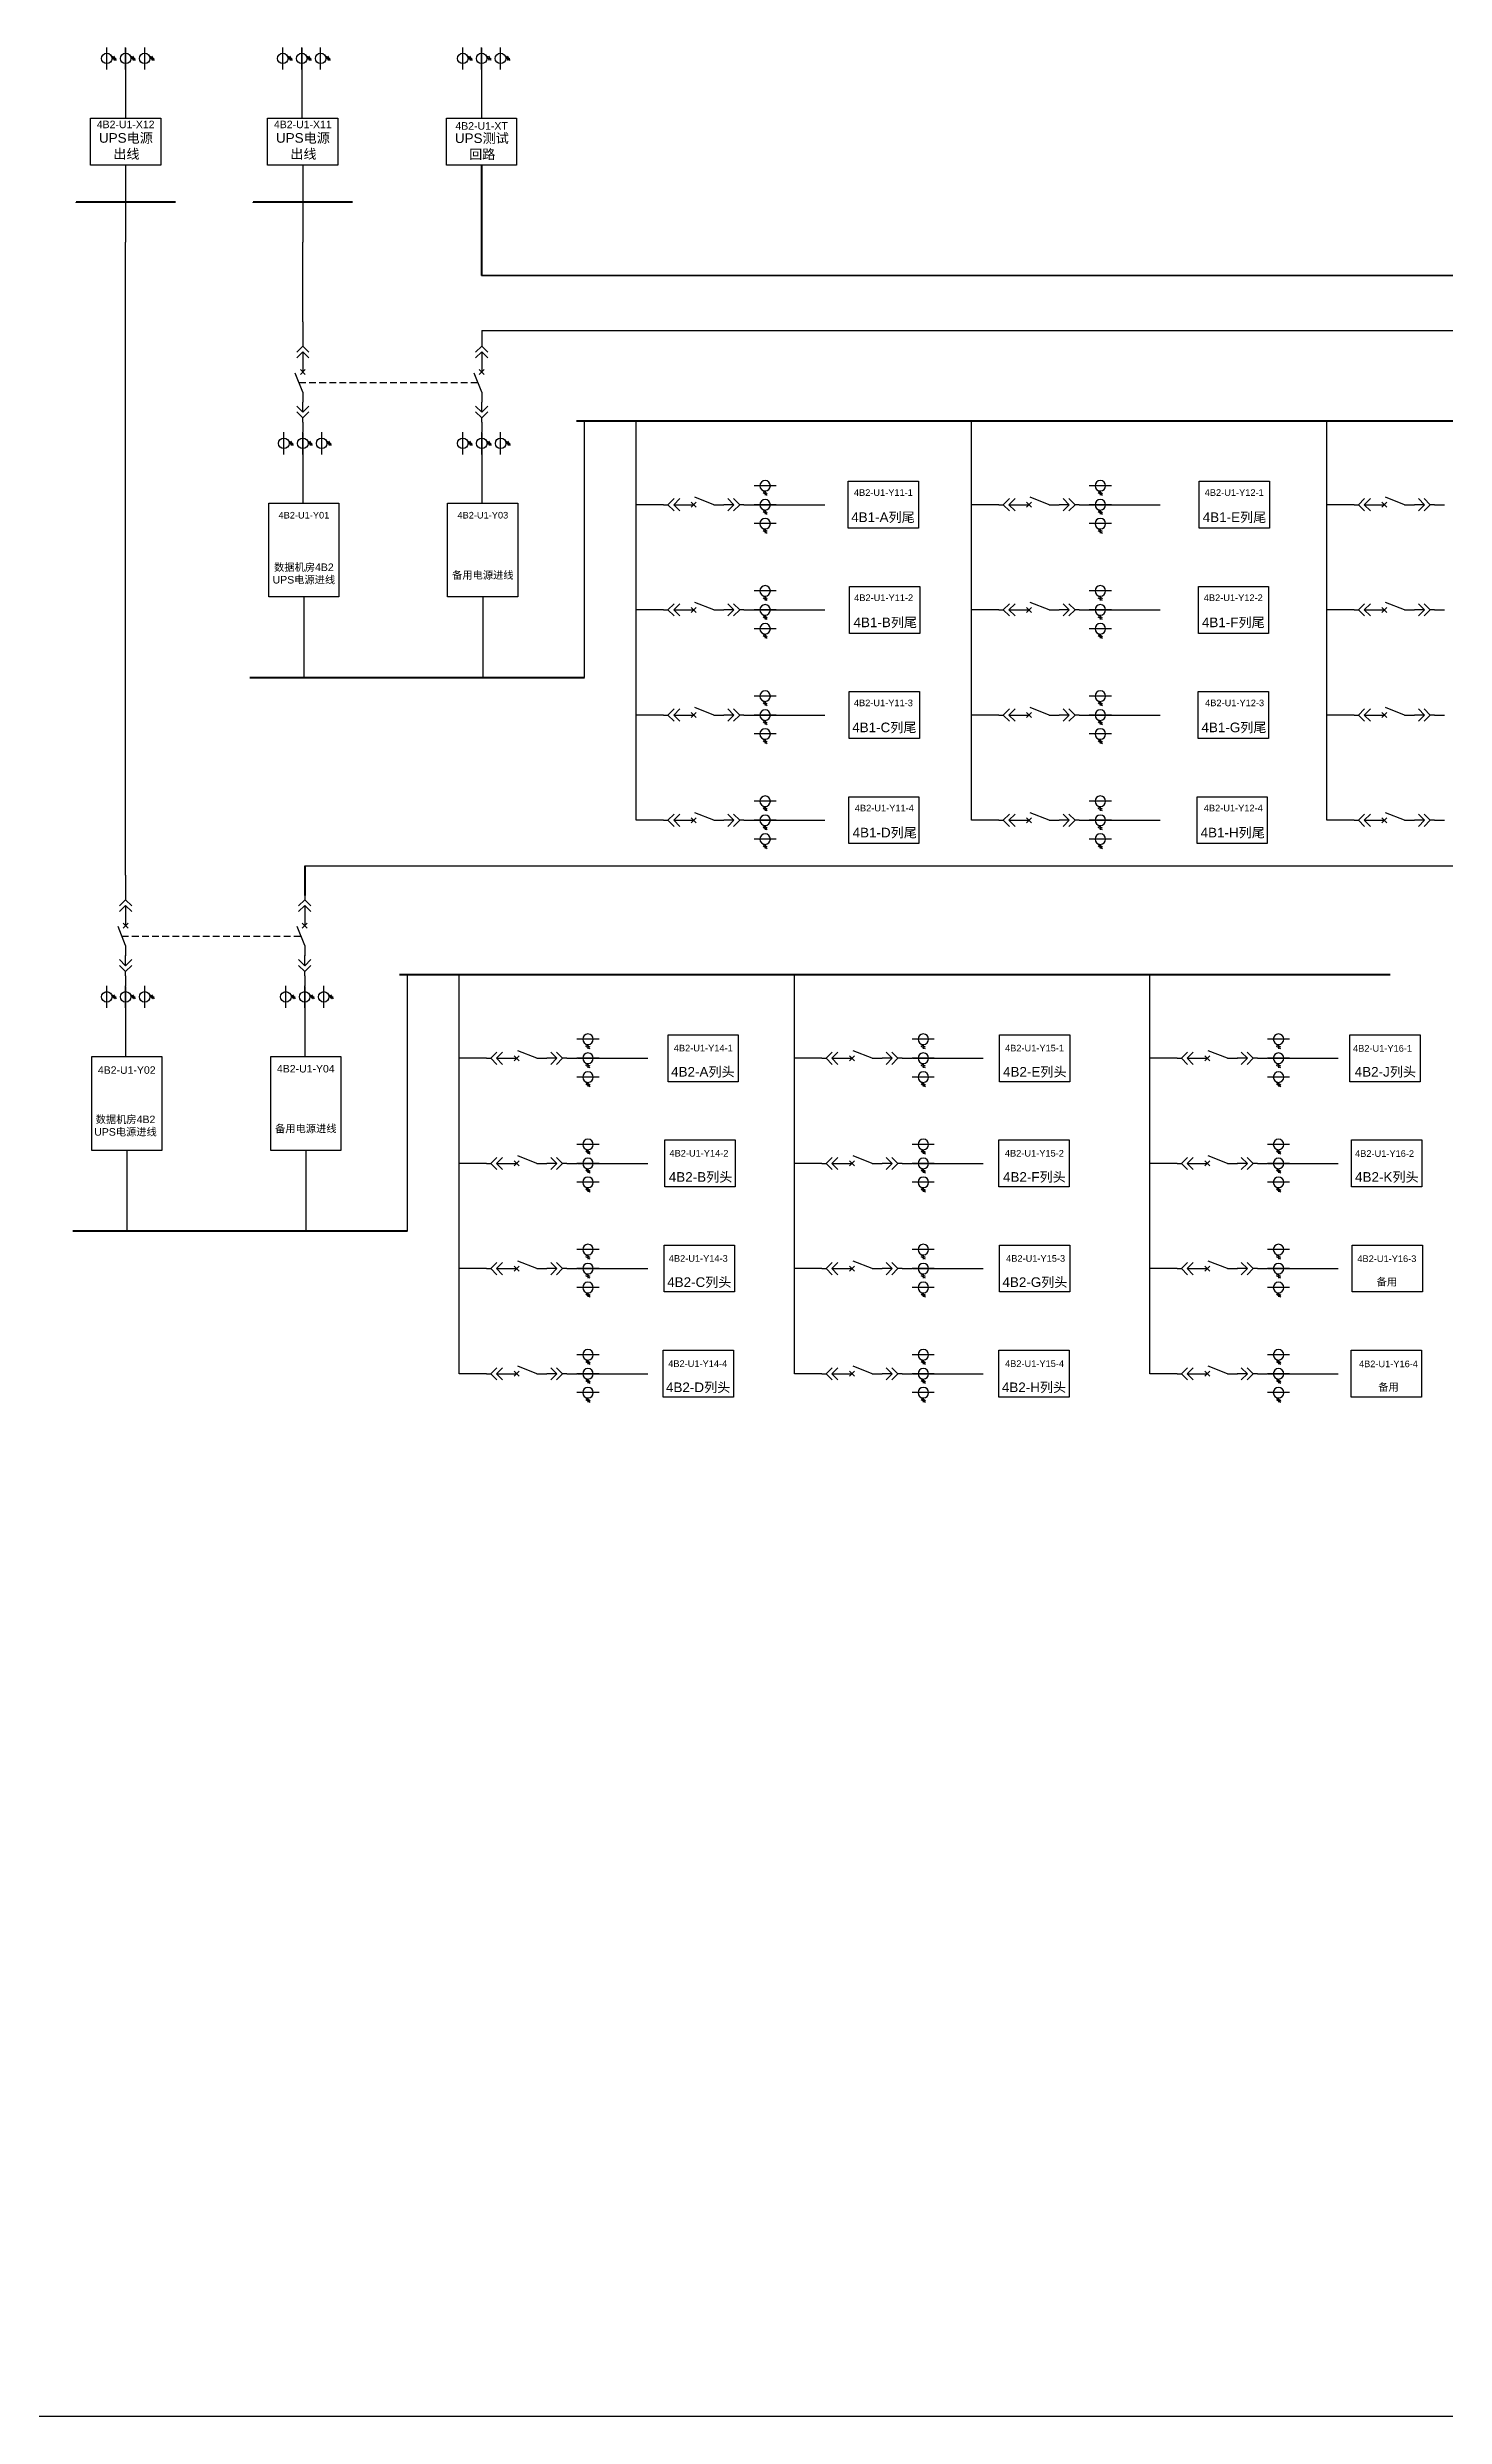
# Model space of a CAD drawing. Header units: millimetres. Extents: x 65 to 419, y 27 to 342.
# Drawn here: x 150.4 to 254, y 27.3 to 203 of the extents above; entities that cross this region are included whole.
import ezdxf
from ezdxf.enums import TextEntityAlignment as Align

# ---------------------------------------------------------------- set-up
doc = ezdxf.new("R2010")
doc.units = ezdxf.units.MM
doc.linetypes.add('HIDDEN', pattern=[0.375, 0.25, -0.125])
doc.styles.get("Standard").update_dxf_attribs({"font": 'arial.ttf'})

# ---------------------------------------------------------------- blocks, each defined once
blk = doc.blocks.new('A$C03DD39B5')
for p, q in [((417, 475), (283, 392)), ((417, 422), (283, 339)), ((350, 333), (350, 467))]:
    blk.add_line(p, q)
blk.add_lwpolyline([(700, 167), (0, 167)])
blk.add_circle((350, 167), 167)
blk = doc.blocks.new('DYDQAA05')
at = {"color": 0}
blk.add_lwpolyline([(0, 0), (0, -7)], dxfattribs=at)
blk = doc.blocks.new('DYDQAA03')
at = {"color": 0}
for points in [[(0, 0), (0, -1.5)], [(-2.12, -3.62), (0, -1.5)], [(-2.12, -5.62), (0, -3.5)], [(2.12, -3.62), (0, -1.5)], [(2.12, -5.62), (0, -3.5)], [(0, -3.5), (0, -7)]]:
    blk.add_lwpolyline(points, dxfattribs=at)
blk = doc.blocks.new('DYDQAA09')
at = {"color": 0}
blk.add_lwpolyline([(0, 0), (0, -3.5)], dxfattribs=at)
blk.add_lwpolyline([(0, 0), (0, -3.5)], dxfattribs=at)
blk.add_lwpolyline([(0, 0), (0, -3.5)], dxfattribs=at)
blk.add_lwpolyline([(0, 0), (0, -3.5)], dxfattribs=at)
blk.add_lwpolyline([(0, 0), (0, -3.5)], dxfattribs=at)
blk.add_lwpolyline([(0, 0), (0, -3.5)], dxfattribs=at)
blk.add_lwpolyline([(0, 0), (0, -3.5)], dxfattribs=at)
blk.add_lwpolyline([(0, 0), (0, -3.5)], dxfattribs=at)
blk.add_lwpolyline([(0, 0), (0, -3.5)], dxfattribs=at)
blk = doc.blocks.new('DYDQ0201')
at = {"color": 0}
for points in [[(0.86, -0.86), (-0.86, 0.86)], [(-0.86, -0.86), (0.86, 0.86)], [(0, -7), (-2.61, -0.37)]]:
    blk.add_lwpolyline(points, dxfattribs=at)
blk = doc.blocks.new('DYDQAA04')
at = {"color": 0}
for points in [[(0, -3.5), (0, 0)], [(-2.12, -1.38), (0, -3.5)], [(-2.12, -3.38), (0, -5.5)], [(2.12, -1.38), (0, -3.5)], [(2.12, -3.38), (0, -5.5)], [(0, -7), (0, -5.5)]]:
    blk.add_lwpolyline(points, dxfattribs=at)

msp = doc.modelspace()

# ---------------------------------------------------------------- linework, layer by layer
for p, q in [((156.19, 203, -11062.21), (156.19, 201.36, -11062.21)), ((169.25, 203, -11062.21), (169.25, 201.36, -11062.21)), ((182.59, 203, -11062.21), (182.59, 201.36, -11062.21)), ((156.19, 201.36, -11062.21), (156.19, 197.79, -11062.21)), ((169.25, 201.36, -11062.21), (169.25, 197.79, -11062.21)), ((182.59, 201.36, -11062.21), (182.59, 197.79, -11062.21)), ((156.19, 194.31, -11062.21), (156.19, 188.59, -11062.21)), ((169.33, 194.31, -11093.7), (169.33, 188.59, -11093.7)), ((156.19, 141.64, -12148.29), (156.19, 188.59, -11062.21)), ((169.33, 182.69, -12476.98), (169.33, 188.59, -11093.7)), ((169.33, 174.45, -10275.76), (169.33, 172.81, -10275.76)), ((190.23, 156.31, -9835.7), (190.23, 175.34, 14389.02)), ((194.05, 161.32, 14043.2), (194.05, 175.34, 14389.02)), ((218.92, 161.32, 14043.2), (218.92, 175.34, 14389.02)), ((245.27, 161.32, 14043.2), (245.27, 175.34, 14389.02)), ((169.33, 172.81, -10275.76), (169.33, 169.24, -10275.76)), ((196.09, 169.12, 12659.92), (194.05, 169.12, 13351.56)), ((202.84, 169.12, 14861.13), (204.48, 169.12, 14861.13)), ((204.48, 169.12, 14861.13), (208.04, 169.12, 14861.13)), ((220.96, 169.12, 12659.92), (218.92, 169.12, 13351.56)), ((227.71, 169.12, 14861.13), (229.35, 169.12, 14861.13)), ((229.35, 169.12, 14861.13), (232.91, 169.12, 14861.13)), ((247.31, 169.12, 12659.92), (245.27, 169.12, 13351.56)), ((169.41, 162.29, -10307.25), (169.41, 156.31, -9835.7)), ((196.09, 161.32, 14043.2), (194.05, 161.32, 14043.2)), ((194.05, 153.52, 14734.83), (194.05, 161.32, 14043.2)), ((202.84, 161.32, 16244.41), (204.48, 161.32, 16244.41)), ((204.48, 161.32, 16244.41), (208.04, 161.32, 16244.41)), ((220.96, 161.32, 14043.2), (218.92, 161.32, 14043.2)), ((218.92, 153.52, 14734.83), (218.92, 161.32, 14043.2)), ((227.71, 161.32, 16244.41), (229.35, 161.32, 16244.41)), ((229.35, 161.32, 16244.41), (232.91, 161.32, 16244.41)), ((247.31, 161.32, 14043.2), (245.27, 161.32, 14043.2)), ((245.27, 153.52, 14734.83), (245.27, 161.32, 14043.2)), ((196.09, 153.52, 14734.83), (194.05, 153.52, 14734.83)), ((194.05, 145.72, 15426.47), (194.05, 153.52, 14734.83)), ((202.84, 153.52, 16936.05), (204.48, 153.52, 16936.05)), ((204.48, 153.52, 16936.05), (208.04, 153.52, 16936.05)), ((220.96, 153.52, 14734.83), (218.92, 153.52, 14734.83)), ((218.92, 145.72, 15426.47), (218.92, 153.52, 14734.83)), ((227.71, 153.52, 16936.05), (229.35, 153.52, 16936.05)), ((229.35, 153.52, 16936.05), (232.91, 153.52, 16936.05)), ((247.31, 153.52, 14734.83), (245.27, 153.52, 14734.83)), ((245.27, 145.72, 15426.47), (245.27, 153.52, 14734.83)), ((196.09, 145.72, 15426.47), (194.05, 145.72, 15426.47)), ((202.84, 145.72, 17627.69), (204.48, 145.72, 17627.69)), ((204.48, 145.72, 17627.69), (208.04, 145.72, 17627.69)), ((220.96, 145.72, 15426.47), (218.92, 145.72, 15426.47)), ((227.71, 145.72, 17627.69), (229.35, 145.72, 17627.69)), ((229.35, 145.72, 17627.69), (232.91, 145.72, 17627.69)), ((247.31, 145.72, 15426.47), (245.27, 145.72, 15426.47)), ((177.1, 115.26, -9507.02), (177.1, 134.29, 14717.7)), ((180.92, 120.27, 14371.88), (180.92, 134.29, 14717.7)), ((205.79, 120.27, 14371.88), (205.79, 134.29, 14717.7)), ((232.14, 120.27, 14371.88), (232.14, 134.29, 14717.7)), ((156.19, 133.4, -9947.08), (156.19, 131.76, -9947.08)), ((156.19, 131.76, -9947.08), (156.19, 128.2, -9947.08)), ((182.95, 128.07, 12988.6), (180.92, 128.07, 13680.24)), ((189.7, 128.07, 15189.82), (191.34, 128.07, 15189.82)), ((191.34, 128.07, 15189.82), (194.91, 128.07, 15189.82)), ((207.82, 128.07, 12988.6), (205.79, 128.07, 13680.24)), ((214.57, 128.07, 15189.82), (216.21, 128.07, 15189.82)), ((216.21, 128.07, 15189.82), (219.78, 128.07, 15189.82)), ((234.17, 128.07, 12988.6), (232.14, 128.07, 13680.24)), ((240.92, 128.07, 15189.82), (242.56, 128.07, 15189.82)), ((242.56, 128.07, 15189.82), (246.13, 128.07, 15189.82)), ((156.27, 121.24, -9978.57), (156.27, 115.26, -9507.02)), ((182.95, 120.27, 14371.88), (180.92, 120.27, 14371.88)), ((180.92, 112.47, 15063.52), (180.92, 120.27, 14371.88)), ((189.7, 120.27, 16573.09), (191.34, 120.27, 16573.09)), ((191.34, 120.27, 16573.09), (194.91, 120.27, 16573.09)), ((207.82, 120.27, 14371.88), (205.79, 120.27, 14371.88)), ((205.79, 112.47, 15063.52), (205.79, 120.27, 14371.88)), ((214.57, 120.27, 16573.09), (216.21, 120.27, 16573.09)), ((216.21, 120.27, 16573.09), (219.78, 120.27, 16573.09)), ((234.17, 120.27, 14371.88), (232.14, 120.27, 14371.88)), ((232.14, 112.47, 15063.52), (232.14, 120.27, 14371.88)), ((240.92, 120.27, 16573.09), (242.56, 120.27, 16573.09)), ((242.56, 120.27, 16573.09), (246.13, 120.27, 16573.09)), ((182.95, 112.47, 15063.52), (180.92, 112.47, 15063.52)), ((180.92, 104.67, 15755.15), (180.92, 112.47, 15063.52)), ((189.7, 112.47, 17264.73), (191.34, 112.47, 17264.73)), ((191.34, 112.47, 17264.73), (194.91, 112.47, 17264.73)), ((207.82, 112.47, 15063.52), (205.79, 112.47, 15063.52)), ((205.79, 104.67, 15755.15), (205.79, 112.47, 15063.52)), ((214.57, 112.47, 17264.73), (216.21, 112.47, 17264.73)), ((216.21, 112.47, 17264.73), (219.78, 112.47, 17264.73)), ((234.17, 112.47, 15063.52), (232.14, 112.47, 15063.52)), ((232.14, 104.67, 15755.15), (232.14, 112.47, 15063.52)), ((240.92, 112.47, 17264.73), (242.56, 112.47, 17264.73)), ((242.56, 112.47, 17264.73), (246.13, 112.47, 17264.73)), ((182.95, 104.67, 15755.15), (180.92, 104.67, 15755.15)), ((189.7, 104.67, 17956.37), (191.34, 104.67, 17956.37)), ((191.34, 104.67, 17956.37), (194.91, 104.67, 17956.37)), ((207.82, 104.67, 15755.15), (205.79, 104.67, 15755.15)), ((214.57, 104.67, 17956.37), (216.21, 104.67, 17956.37)), ((216.21, 104.67, 17956.37), (219.78, 104.67, 17956.37)), ((234.17, 104.67, 15755.15), (232.14, 104.67, 15755.15)), ((240.92, 104.67, 17956.37), (242.56, 104.67, 17956.37)), ((242.56, 104.67, 17956.37), (246.13, 104.67, 17956.37))]:
    msp.add_line(p, q)
at = {"color": 6, "lineweight": 40}
msp.add_line((182.59, 194.31, -11094.72), (182.59, 186.12, -13169.63), dxfattribs=at)
at = {"color": 6, "lineweight": 35}
msp.add_line((182.59, 186.12, -11786.36), (402.17, 186.12, -11786.36), dxfattribs=at)
at = {"color": 5}
for p, q in [((182.6, 182.03, -14521.43), (182.6, 181.2, -12476.98)), ((182.6, 174.45, -10275.76), (182.6, 172.81, -10275.76)), ((182.6, 172.81, -10275.76), (182.6, 169.24, -10275.76)), ((182.68, 162.29, -10307.25), (182.68, 156.31, -9835.7)), ((169.47, 133.4, -8342.69), (169.47, 131.76, -8342.69)), ((169.47, 131.76, -8342.69), (169.47, 128.2, -8342.69)), ((169.55, 121.24, -8374.18), (169.55, 115.26, -7902.63))]:
    msp.add_line(p, q, dxfattribs=at)
at = {"color": 3, "lineweight": 30}
for p, q in [((182.6, 182.03, -13499.2), (301.76, 182.03, -24438.63)), ((169.47, 142.33, -13280), (309.69, 142.33, -23197.2))]:
    msp.add_line(p, q, dxfattribs=at)
at = {"linetype": 'HIDDEN', "ltscale": 2}
for p, q in [((169.05, 178.18, -12476.98), (182.33, 178.18, -12476.98)), ((155.91, 137.13, -10543.91), (169.2, 137.13, -10543.91))]:
    msp.add_line(p, q, dxfattribs=at)
at = {"color": 1, "lineweight": 40}
for p, q in [((189.62, 175.34, 14389.02), (263.11, 175.34, 14389.02)), ((176.49, 134.29, 14717.7), (249.97, 134.29, 14717.7))]:
    msp.add_line(p, q, dxfattribs=at)
at = {"lineweight": 40}
for p, q in [((165.41, 156.31, -9835.7), (190.23, 156.31, -9835.7)), ((152.28, 115.26, -9507.02), (177.1, 115.26, -9507.02))]:
    msp.add_line(p, q, dxfattribs=at)
at = {"color": 5, "lineweight": 40}
msp.add_line((169.47, 142.33, -13280), (169.47, 140.15, -10543.91), dxfattribs=at)
at = {"color": 1, "lineweight": 30, "ltscale": 0.002916}
msp.add_lwpolyline([(64.87, 342.33), (419.07, 342.33), (419.07, 27.33), (64.87, 27.33)], close=True, dxfattribs=at)
for points, elevation in [([(153.59, 197.79), (158.8, 197.79), (158.8, 194.31), (153.59, 194.31)], -11062.21), ([(166.72, 197.79), (171.93, 197.79), (171.93, 194.31), (166.72, 194.31)], -11093.7), ([(209.78, 170.86), (214.99, 170.86), (214.99, 167.38), (209.78, 167.38)], 14861.13), ([(235.81, 170.86), (241.02, 170.86), (241.02, 167.38), (235.81, 167.38)], 14861.13), ([(166.8, 169.24), (172.01, 169.24), (172.01, 162.29), (166.8, 162.29)], -10307.25), ([(209.87, 163.06), (215.08, 163.06), (215.08, 159.58), (209.87, 159.58)], 16244.41), ([(235.75, 163.06), (240.96, 163.06), (240.96, 159.58), (235.75, 159.58)], 16244.41), ([(209.86, 155.26), (215.07, 155.26), (215.07, 151.78), (209.86, 151.78)], 16936.05), ([(235.74, 155.26), (240.95, 155.26), (240.95, 151.78), (235.74, 151.78)], 16936.05), ([(209.82, 147.46), (215.02, 147.46), (215.02, 143.99), (209.82, 143.99)], 17627.69), ([(235.65, 147.46), (240.86, 147.46), (240.86, 143.99), (235.65, 143.99)], 17627.69), ([(196.43, 129.81), (201.63, 129.81), (201.63, 126.33), (196.43, 126.33)], 15189.82), ([(221.01, 129.81), (226.22, 129.81), (226.22, 126.33), (221.01, 126.33)], 15189.82), ([(246.99, 129.81), (252.2, 129.81), (252.2, 126.33), (246.99, 126.33)], 15189.82), ([(153.67, 128.2), (158.88, 128.2), (158.88, 121.24), (153.67, 121.24)], -9978.57), ([(196.18, 122.01), (201.39, 122.01), (201.39, 118.54), (196.18, 118.54)], 16573.09), ([(220.96, 122.01), (226.17, 122.01), (226.17, 118.54), (220.96, 118.54)], 16573.09), ([(247.11, 122.01), (252.32, 122.01), (252.32, 118.54), (247.11, 118.54)], 16573.09), ([(196.13, 114.21), (201.34, 114.21), (201.34, 110.74), (196.13, 110.74)], 17264.73), ([(221.01, 114.21), (226.21, 114.21), (226.21, 110.74), (221.01, 110.74)], 17264.73), ([(247.16, 114.21), (252.37, 114.21), (252.37, 110.74), (247.16, 110.74)], 17264.73), ([(196.06, 106.41), (201.27, 106.41), (201.27, 102.94), (196.06, 102.94)], 17956.37), ([(220.96, 106.41), (226.17, 106.41), (226.17, 102.94), (220.96, 102.94)], 17956.37), ([(247.08, 106.41), (252.29, 106.41), (252.29, 102.94), (247.08, 102.94)], 17956.37)]:
    msp.add_lwpolyline(points, close=True, dxfattribs=dict(elevation=elevation))
at = {"color": 1, "elevation": -11094.72}
msp.add_lwpolyline([(179.99, 197.79), (185.19, 197.79), (185.19, 194.31), (179.99, 194.31)], close=True, dxfattribs=at)
at = {"color": 1, "lineweight": 40, "ltscale": 100}
for points, elevation in [([(159.88, 191.56), (152.51, 191.56), (152.51, 191.56)], -21563.23), ([(173.01, 191.56), (165.64, 191.56), (165.64, 191.56)], -21594.72)]:
    msp.add_lwpolyline(points, dxfattribs=dict(at, elevation=elevation))
at = {"color": 5}
for points, elevation in [([(180.07, 169.24), (185.28, 169.24), (185.28, 162.29), (180.07, 162.29)], -10307.25), ([(166.95, 128.2), (172.16, 128.2), (172.16, 121.24), (166.95, 121.24)], -8374.18)]:
    msp.add_lwpolyline(points, close=True, dxfattribs=dict(at, elevation=elevation))

# ---------------------------------------------------------------- block references
at = {"linetype": 'Continuous', "yscale": 0.002338875, "zscale": 0.002338875}
for p, xscale, rotation in [((154.4, 203.04, -11062.21), 0.002338875, 270), ((155.8, 203.04, -11062.21), 0.002338875, 270), ((157.21, 203.04, -11062.21), 0.002338875, 270), ((167.45, 203.04, -11062.21), 0.002338875, 270), ((168.86, 203.04, -11062.21), 0.002338875, 270), ((170.26, 203.04, -11062.21), 0.002338875, 270), ((180.8, 203.04, -11062.21), 0.002338875, 270), ((182.2, 203.04, -11062.21), 0.002338875, 270), ((183.6, 203.04, -11062.21), 0.002338875, 270), ((167.53, 174.49, -10275.76), 0.002338875, 270), ((168.94, 174.49, -10275.76), 0.002338875, 270), ((170.34, 174.49, -10275.76), 0.002338875, 270), ((202.8, 170.92, 14861.13), -0.002338875, 180), ((227.66, 170.92, 14861.13), -0.002338875, 180), ((202.8, 169.51, 14861.13), -0.002338875, 180), ((227.66, 169.51, 14861.13), -0.002338875, 180), ((202.8, 168.11, 14861.13), -0.002338875, 180), ((227.66, 168.11, 14861.13), -0.002338875, 180), ((202.8, 163.12, 16244.41), -0.002338875, 180), ((202.8, 161.71, 16244.41), -0.002338875, 180), ((227.66, 163.12, 16244.41), -0.002338875, 180), ((227.66, 161.71, 16244.41), -0.002338875, 180), ((202.8, 160.31, 16244.41), -0.002338875, 180), ((227.66, 160.31, 16244.41), -0.002338875, 180), ((202.8, 155.32, 16936.05), -0.002338875, 180), ((227.66, 155.32, 16936.05), -0.002338875, 180), ((202.8, 153.91, 16936.05), -0.002338875, 180), ((227.66, 153.91, 16936.05), -0.002338875, 180), ((202.8, 152.51, 16936.05), -0.002338875, 180), ((227.66, 152.51, 16936.05), -0.002338875, 180), ((202.8, 147.52, 17627.69), -0.002338875, 180), ((202.8, 146.11, 17627.69), -0.002338875, 180), ((227.66, 147.52, 17627.69), -0.002338875, 180), ((227.66, 146.11, 17627.69), -0.002338875, 180), ((202.8, 144.71, 17627.69), -0.002338875, 180), ((227.66, 144.71, 17627.69), -0.002338875, 180), ((154.4, 133.44, -9947.08), 0.002338875, 270), ((155.8, 133.44, -9947.08), 0.002338875, 270), ((157.21, 133.44, -9947.08), 0.002338875, 270), ((189.66, 129.87, 15189.82), -0.002338875, 180), ((189.66, 128.46, 15189.82), -0.002338875, 180), ((214.53, 129.87, 15189.82), -0.002338875, 180), ((214.53, 128.46, 15189.82), -0.002338875, 180), ((240.88, 129.87, 15189.82), -0.002338875, 180), ((240.88, 128.46, 15189.82), -0.002338875, 180), ((189.66, 127.06, 15189.82), -0.002338875, 180), ((214.53, 127.06, 15189.82), -0.002338875, 180), ((240.88, 127.06, 15189.82), -0.002338875, 180), ((189.66, 122.07, 16573.09), -0.002338875, 180), ((214.53, 122.07, 16573.09), -0.002338875, 180), ((240.88, 122.07, 16573.09), -0.002338875, 180), ((189.66, 120.66, 16573.09), -0.002338875, 180), ((214.53, 120.66, 16573.09), -0.002338875, 180), ((240.88, 120.66, 16573.09), -0.002338875, 180), ((189.66, 119.26, 16573.09), -0.002338875, 180), ((214.53, 119.26, 16573.09), -0.002338875, 180), ((240.88, 119.26, 16573.09), -0.002338875, 180), ((189.66, 114.27, 17264.73), -0.002338875, 180), ((214.53, 114.27, 17264.73), -0.002338875, 180), ((240.88, 114.27, 17264.73), -0.002338875, 180), ((189.66, 112.86, 17264.73), -0.002338875, 180), ((214.53, 112.86, 17264.73), -0.002338875, 180), ((240.88, 112.86, 17264.73), -0.002338875, 180), ((189.66, 111.46, 17264.73), -0.002338875, 180), ((214.53, 111.46, 17264.73), -0.002338875, 180), ((240.88, 111.46, 17264.73), -0.002338875, 180), ((189.66, 106.47, 17956.37), -0.002338875, 180), ((214.53, 106.47, 17956.37), -0.002338875, 180), ((240.88, 106.47, 17956.37), -0.002338875, 180), ((189.66, 105.06, 17956.37), -0.002338875, 180), ((214.53, 105.06, 17956.37), -0.002338875, 180), ((240.88, 105.06, 17956.37), -0.002338875, 180), ((189.66, 103.66, 17956.37), -0.002338875, 180), ((214.53, 103.66, 17956.37), -0.002338875, 180), ((240.88, 103.66, 17956.37), -0.002338875, 180)]:
    msp.add_blockref('A$C03DD39B5', p, dxfattribs=dict(at, xscale=xscale, rotation=rotation))
at = {"xscale": 0.2128954749704126, "yscale": 0.2128954749704126, "zscale": 0.2128954749704126}
for name, p in [('DYDQAA03', (169.33, 181.2, -12476.98)), ('DYDQAA05', (169.33, 182.69, -12476.98)), ('DYDQAA09', (169.33, 179.71, -12476.98)), ('DYDQ0201', (169.33, 178.96, -12476.98)), ('DYDQAA09', (169.33, 177.47, -12476.98)), ('DYDQAA04', (169.33, 176.73, -12476.98)), ('DYDQAA09', (169.33, 175.24, -12476.98)), ('DYDQAA05', (156.19, 141.64, -12148.29)), ('DYDQAA03', (156.19, 140.15, -12148.29)), ('DYDQ0201', (156.19, 137.91, -12148.29)), ('DYDQAA09', (156.19, 138.66, -12148.29)), ('DYDQAA04', (156.19, 135.68, -12148.29)), ('DYDQAA09', (156.19, 136.42, -12148.29)), ('DYDQAA09', (156.19, 134.19, -12148.29))]:
    msp.add_blockref(name, p, dxfattribs=at)
at = {"color": 5, "xscale": 0.2128954749704126, "yscale": 0.2128954749704126, "zscale": 0.2128954749704126}
for name, p in [('DYDQAA03', (182.6, 181.2, -12476.98)), ('DYDQAA09', (182.6, 179.71, -12476.98)), ('DYDQ0201', (182.6, 178.96, -12476.98)), ('DYDQAA09', (182.6, 177.47, -12476.98)), ('DYDQAA04', (182.6, 176.73, -12476.98)), ('DYDQAA09', (182.6, 175.24, -12476.98)), ('DYDQAA03', (169.47, 140.15, -10543.91)), ('DYDQ0201', (169.47, 137.91, -10543.91)), ('DYDQAA09', (169.47, 138.66, -10543.91)), ('DYDQAA04', (169.47, 135.68, -10543.91)), ('DYDQAA09', (169.47, 136.42, -10543.91)), ('DYDQAA09', (169.47, 134.19, -10543.91))]:
    msp.add_blockref(name, p, dxfattribs=at)
at = {"color": 5, "linetype": 'Continuous', "xscale": 0.002338875, "yscale": 0.002338875, "zscale": 0.002338875, "rotation": 270}
for p in [(180.8, 174.49, -10275.76), (182.21, 174.49, -10275.76), (183.61, 174.49, -10275.76), (167.68, 133.44, -8342.69), (169.08, 133.44, -8342.69), (170.49, 133.44, -8342.69)]:
    msp.add_blockref('A$C03DD39B5', p, dxfattribs=at)
at = {"xscale": -0.2128954749704126, "yscale": 0.2128954749704126, "zscale": 0.2128954749704126, "rotation": 90}
for name, p in [('DYDQAA03', (196.09, 169.12, 12659.92)), ('DYDQAA09', (197.58, 169.12, 12659.92)), ('DYDQ0201', (198.32, 169.12, 12659.92)), ('DYDQAA09', (199.81, 169.12, 12659.92)), ('DYDQAA04', (200.56, 169.12, 12659.92)), ('DYDQAA09', (202.05, 169.12, 12659.92)), ('DYDQAA03', (220.96, 169.12, 12659.92)), ('DYDQAA09', (222.45, 169.12, 12659.92)), ('DYDQ0201', (223.19, 169.12, 12659.92)), ('DYDQAA09', (224.68, 169.12, 12659.92)), ('DYDQAA04', (225.43, 169.12, 12659.92)), ('DYDQAA09', (226.92, 169.12, 12659.92)), ('DYDQAA03', (247.31, 169.12, 12659.92)), ('DYDQAA09', (248.8, 169.12, 12659.92)), ('DYDQ0201', (249.54, 169.12, 12659.92)), ('DYDQAA09', (251.03, 169.12, 12659.92)), ('DYDQAA04', (251.78, 169.12, 12659.92)), ('DYDQAA09', (253.27, 169.12, 12659.92)), ('DYDQAA03', (196.09, 161.32, 14043.2)), ('DYDQ0201', (198.32, 161.32, 14043.2)), ('DYDQAA04', (200.56, 161.32, 14043.2)), ('DYDQAA03', (220.96, 161.32, 14043.2)), ('DYDQ0201', (223.19, 161.32, 14043.2)), ('DYDQAA04', (225.43, 161.32, 14043.2)), ('DYDQAA03', (247.31, 161.32, 14043.2)), ('DYDQ0201', (249.54, 161.32, 14043.2)), ('DYDQAA04', (251.78, 161.32, 14043.2)), ('DYDQAA09', (197.58, 161.32, 14043.2)), ('DYDQAA09', (199.81, 161.32, 14043.2)), ('DYDQAA09', (202.05, 161.32, 14043.2)), ('DYDQAA09', (222.45, 161.32, 14043.2)), ('DYDQAA09', (224.68, 161.32, 14043.2)), ('DYDQAA09', (226.92, 161.32, 14043.2)), ('DYDQAA09', (248.8, 161.32, 14043.2)), ('DYDQAA09', (251.03, 161.32, 14043.2)), ('DYDQAA09', (253.27, 161.32, 14043.2)), ('DYDQAA03', (196.09, 153.52, 14734.83)), ('DYDQAA09', (197.58, 153.52, 14734.83)), ('DYDQ0201', (198.32, 153.52, 14734.83)), ('DYDQAA09', (199.81, 153.52, 14734.83)), ('DYDQAA04', (200.56, 153.52, 14734.83)), ('DYDQAA09', (202.05, 153.52, 14734.83)), ('DYDQAA03', (220.96, 153.52, 14734.83)), ('DYDQAA09', (222.45, 153.52, 14734.83)), ('DYDQ0201', (223.19, 153.52, 14734.83)), ('DYDQAA09', (224.68, 153.52, 14734.83)), ('DYDQAA04', (225.43, 153.52, 14734.83)), ('DYDQAA09', (226.92, 153.52, 14734.83)), ('DYDQAA03', (247.31, 153.52, 14734.83)), ('DYDQAA09', (248.8, 153.52, 14734.83)), ('DYDQ0201', (249.54, 153.52, 14734.83)), ('DYDQAA09', (251.03, 153.52, 14734.83)), ('DYDQAA04', (251.78, 153.52, 14734.83)), ('DYDQAA09', (253.27, 153.52, 14734.83)), ('DYDQAA03', (196.09, 145.72, 15426.47)), ('DYDQ0201', (198.32, 145.72, 15426.47)), ('DYDQAA04', (200.56, 145.72, 15426.47)), ('DYDQAA03', (220.96, 145.72, 15426.47)), ('DYDQ0201', (223.19, 145.72, 15426.47)), ('DYDQAA04', (225.43, 145.72, 15426.47)), ('DYDQAA03', (247.31, 145.72, 15426.47)), ('DYDQ0201', (249.54, 145.72, 15426.47)), ('DYDQAA04', (251.78, 145.72, 15426.47)), ('DYDQAA09', (197.58, 145.72, 15426.47)), ('DYDQAA09', (199.81, 145.72, 15426.47)), ('DYDQAA09', (202.05, 145.72, 15426.47)), ('DYDQAA09', (222.45, 145.72, 15426.47)), ('DYDQAA09', (224.68, 145.72, 15426.47)), ('DYDQAA09', (226.92, 145.72, 15426.47)), ('DYDQAA09', (248.8, 145.72, 15426.47)), ('DYDQAA09', (251.03, 145.72, 15426.47)), ('DYDQAA09', (253.27, 145.72, 15426.47)), ('DYDQAA03', (182.95, 128.07, 12988.6)), ('DYDQ0201', (185.19, 128.07, 12988.6)), ('DYDQAA04', (187.42, 128.07, 12988.6)), ('DYDQAA03', (207.82, 128.07, 12988.6)), ('DYDQ0201', (210.06, 128.07, 12988.6)), ('DYDQAA04', (212.29, 128.07, 12988.6)), ('DYDQAA03', (234.17, 128.07, 12988.6)), ('DYDQ0201', (236.41, 128.07, 12988.6)), ('DYDQAA04', (238.64, 128.07, 12988.6)), ('DYDQAA09', (184.44, 128.07, 12988.6)), ('DYDQAA09', (186.68, 128.07, 12988.6)), ('DYDQAA09', (188.91, 128.07, 12988.6)), ('DYDQAA09', (209.31, 128.07, 12988.6)), ('DYDQAA09', (211.55, 128.07, 12988.6)), ('DYDQAA09', (213.78, 128.07, 12988.6)), ('DYDQAA09', (235.66, 128.07, 12988.6)), ('DYDQAA09', (237.9, 128.07, 12988.6)), ('DYDQAA09', (240.13, 128.07, 12988.6)), ('DYDQAA03', (182.95, 120.27, 14371.88)), ('DYDQAA09', (184.44, 120.27, 14371.88)), ('DYDQ0201', (185.19, 120.27, 14371.88)), ('DYDQAA09', (186.68, 120.27, 14371.88)), ('DYDQAA04', (187.42, 120.27, 14371.88)), ('DYDQAA09', (188.91, 120.27, 14371.88)), ('DYDQAA03', (207.82, 120.27, 14371.88)), ('DYDQAA09', (209.31, 120.27, 14371.88)), ('DYDQ0201', (210.06, 120.27, 14371.88)), ('DYDQAA09', (211.55, 120.27, 14371.88)), ('DYDQAA04', (212.29, 120.27, 14371.88)), ('DYDQAA09', (213.78, 120.27, 14371.88)), ('DYDQAA03', (234.17, 120.27, 14371.88)), ('DYDQAA09', (235.66, 120.27, 14371.88)), ('DYDQ0201', (236.41, 120.27, 14371.88)), ('DYDQAA09', (237.9, 120.27, 14371.88)), ('DYDQAA04', (238.64, 120.27, 14371.88)), ('DYDQAA09', (240.13, 120.27, 14371.88)), ('DYDQAA03', (182.95, 112.47, 15063.52)), ('DYDQAA09', (184.44, 112.47, 15063.52)), ('DYDQ0201', (185.19, 112.47, 15063.52)), ('DYDQAA09', (186.68, 112.47, 15063.52)), ('DYDQAA04', (187.42, 112.47, 15063.52)), ('DYDQAA09', (188.91, 112.47, 15063.52)), ('DYDQAA03', (207.82, 112.47, 15063.52)), ('DYDQAA09', (209.31, 112.47, 15063.52)), ('DYDQ0201', (210.06, 112.47, 15063.52)), ('DYDQAA09', (211.55, 112.47, 15063.52)), ('DYDQAA04', (212.29, 112.47, 15063.52)), ('DYDQAA09', (213.78, 112.47, 15063.52)), ('DYDQAA03', (234.17, 112.47, 15063.52)), ('DYDQAA09', (235.66, 112.47, 15063.52)), ('DYDQ0201', (236.41, 112.47, 15063.52)), ('DYDQAA09', (237.9, 112.47, 15063.52)), ('DYDQAA04', (238.64, 112.47, 15063.52)), ('DYDQAA09', (240.13, 112.47, 15063.52)), ('DYDQAA03', (182.95, 104.67, 15755.15)), ('DYDQAA09', (184.44, 104.67, 15755.15)), ('DYDQ0201', (185.19, 104.67, 15755.15)), ('DYDQAA09', (186.68, 104.67, 15755.15)), ('DYDQAA04', (187.42, 104.67, 15755.15)), ('DYDQAA09', (188.91, 104.67, 15755.15)), ('DYDQAA03', (207.82, 104.67, 15755.15)), ('DYDQAA09', (209.31, 104.67, 15755.15)), ('DYDQ0201', (210.06, 104.67, 15755.15)), ('DYDQAA09', (211.55, 104.67, 15755.15)), ('DYDQAA04', (212.29, 104.67, 15755.15)), ('DYDQAA09', (213.78, 104.67, 15755.15)), ('DYDQAA03', (234.17, 104.67, 15755.15)), ('DYDQAA09', (235.66, 104.67, 15755.15)), ('DYDQ0201', (236.41, 104.67, 15755.15)), ('DYDQAA09', (237.9, 104.67, 15755.15)), ('DYDQAA04', (238.64, 104.67, 15755.15)), ('DYDQAA09', (240.13, 104.67, 15755.15))]:
    msp.add_blockref(name, p, dxfattribs=at)

# ---------------------------------------------------------------- texts
at = {"lineweight": 0}
for s, p in [('4B1-A列尾', (212.36, 167.84, 19290)), ('4B1-E列尾', (238.43, 167.84, 19290)), ('4B1-B列尾', (212.53, 160.04, 20673.28)), ('4B1-F列尾', (238.34, 160.04, 20673.28)), ('4B1-C列尾', (212.46, 152.25, 21364.92)), ('4B1-G列尾', (238.39, 152.25, -3116.7)), ('4B1-D列尾', (212.49, 144.45, 22056.56)), ('4B1-H列尾', (238.3, 144.45, -2425.07)), ('4B2-A列头', (199, 126.71, 19618.68)), ('4B2-E列头', (223.62, 126.71, 19618.68)), ('4B2-J列头', (249.62, 126.71, 19618.68)), ('4B2-B列头', (198.83, 118.91, 21001.96)), ('4B2-F列头', (223.59, 118.91, 21001.96)), ('4B2-K列头', (249.73, 118.91, 21001.96)), ('4B2-C列头', (198.74, 111.11, 21693.6)), ('4B2-G列头', (223.63, 111.11, -2788.02)), ('4B2-D列头', (198.65, 103.31, 22385.24)), ('4B2-H列头', (223.56, 103.31, -2096.38))]:
    msp.add_text(s, height=0.713, dxfattribs=at).set_placement(p, align=Align.CENTER)
at = {"width": 5.2091}
for s, insert, char_height, attachment_point in [('\\pxqc;4B2-U1-X12', (156.19, 197.32, -8987.3), 0.5569, 5), ('\\pxqc;4B2-U1-X11', (169.33, 197.32, -8200.85), 0.5569, 5), ('\\pxi0.87322;UPS{\\fSimSun|b0|i0|c134|p2;电源\\P\\pi2.36347;出线}', (153.59, 196.68, -13640.16), 0.7128, 1), ('\\pxi0.87322;UPS{\\fSimSun|b0|i0|c134|p2;电源\\P\\pi2.36347;出线}', (166.72, 196.68, -12383.19), 0.7128, 1), ('\\pxqc;4B2-U1-Y11-1', (212.39, 170.02, 14861.13), 0.49, 5), ('\\pxqc;4B2-U1-Y12-1', (238.41, 170.02, 14861.13), 0.49, 5), ('\\pxqc;4B2-U1-Y01', (169.41, 168.34, -10307.25), 0.49, 5), ('{\\fSimSun|b0|i0|c134|p2;\\H0.78125x;数据机房\\fArial|b0|i0|c0|p34;4B2\\PUPS\\fSimSun|b0|i0|c134|p2;电源进线}', (169.41, 163.99, -10307.25), 0.7128, 5), ('\\pxqc;4B2-U1-Y11-2', (212.41, 162.22, 17627.69), 0.49, 5), ('\\pxqc;4B2-U1-Y12-2', (238.34, 162.22, 17627.69), 0.49, 5), ('\\pxqc;4B2-U1-Y11-3', (212.39, 154.42, 19010.96), 0.49, 5), ('\\pxqc;4B2-U1-Y12-3', (238.44, 154.42, 19010.96), 0.49, 5), ('\\pxqc;4B2-U1-Y11-4', (212.46, 146.62, 20394.24), 0.49, 5), ('\\pxqc;4B2-U1-Y12-4', (238.34, 146.62, 20394.24), 0.49, 5), ('\\pxqc;4B2-U1-Y14-1', (199.03, 128.82, 15189.82), 0.49, 5), ('\\pxqc;4B2-U1-Y15-1', (223.6, 128.82, 15189.82), 0.49, 5), ('\\pxqc;4B2-U1-Y16-1', (249.41, 128.8, 15189.82), 0.49, 5), ('\\pxqc;4B2-U1-Y02', (156.27, 127.19, -12180.8), 0.5569, 5), ('{\\fSimSun|b0|i0|c134|p2;数据机房}4B2 \\PUPS{\\fSimSun|b0|i0|c134|p2;电源进线}', (156.18, 123.04, -15073.66), 0.5569, 5), ('\\pxqc;4B2-U1-Y14-2', (198.71, 121.02, 17956.37), 0.49, 5), ('\\pxqc;4B2-U1-Y15-2', (223.59, 121.02, 17956.37), 0.49, 5), ('\\pxqc;4B2-U1-Y16-2', (249.56, 121, 17956.37), 0.49, 5), ('\\pxqc;4B2-U1-Y14-3', (198.66, 113.22, 19339.65), 0.49, 5), ('\\pxqc;4B2-U1-Y15-3', (223.68, 113.22, 19339.65), 0.49, 5), ('\\pxqc;4B2-U1-Y16-3', (249.73, 113.2, 19339.65), 0.49, 5), ('{\\fSimSun|b0|i0|c134|p2;\\H0.78125x;备用\\P}', (249.73, 111.45, 19339.65), 0.7128, 5), ('\\pxqc;4B2-U1-Y14-4', (198.62, 105.42, 20722.92), 0.49, 5), ('\\pxqc;4B2-U1-Y15-4', (223.6, 105.42, 20722.92), 0.49, 5), ('\\pxqc;4B2-U1-Y16-4', (249.85, 105.4, 20722.92), 0.49, 5), ('{\\fSimSun|b0|i0|c134|p2;\\H0.78125x;备用\\P}', (249.85, 103.65, 20722.92), 0.7128, 5)]:
    msp.add_mtext(s, dxfattribs=dict(at, insert=insert, char_height=char_height, attachment_point=attachment_point))
at = {"color": 1, "width": 5.2091}
for s, insert, char_height, attachment_point in [('\\pxqc;4B2-U1-XT', (182.59, 197.21, -8201.87), 0.5569, 5), ('\\pxi0.87043;UPS{\\fSimSun|b0|i0|c134|p2;测试\\P\\pi2.34949;回路}', (179.99, 196.66, -11094.72), 0.7128, 1)]:
    msp.add_mtext(s, dxfattribs=dict(at, insert=insert, char_height=char_height, attachment_point=attachment_point))
at = {"color": 5, "width": 5.2091, "attachment_point": 5}
for s, insert, char_height in [('\\pxqc;4B2-U1-Y03', (182.68, 168.34, -10307.25), 0.49), ('{\\fSimSun|b0|i0|c134|p2;\\H0.78125x;备用电源进线\\P}', (182.68, 163.87, -10307.25), 0.7128), ('\\pxqc;4B2-U1-Y04', (169.55, 127.29, -8374.18), 0.5569), ('{\\fSimSun|b0|i0|c134|p2;\\H0.78125x;备用电源进线\\P}', (169.55, 122.82, -8374.18), 0.7128)]:
    msp.add_mtext(s, dxfattribs=dict(at, insert=insert, char_height=char_height))

doc.saveas('drawing.dxf')
